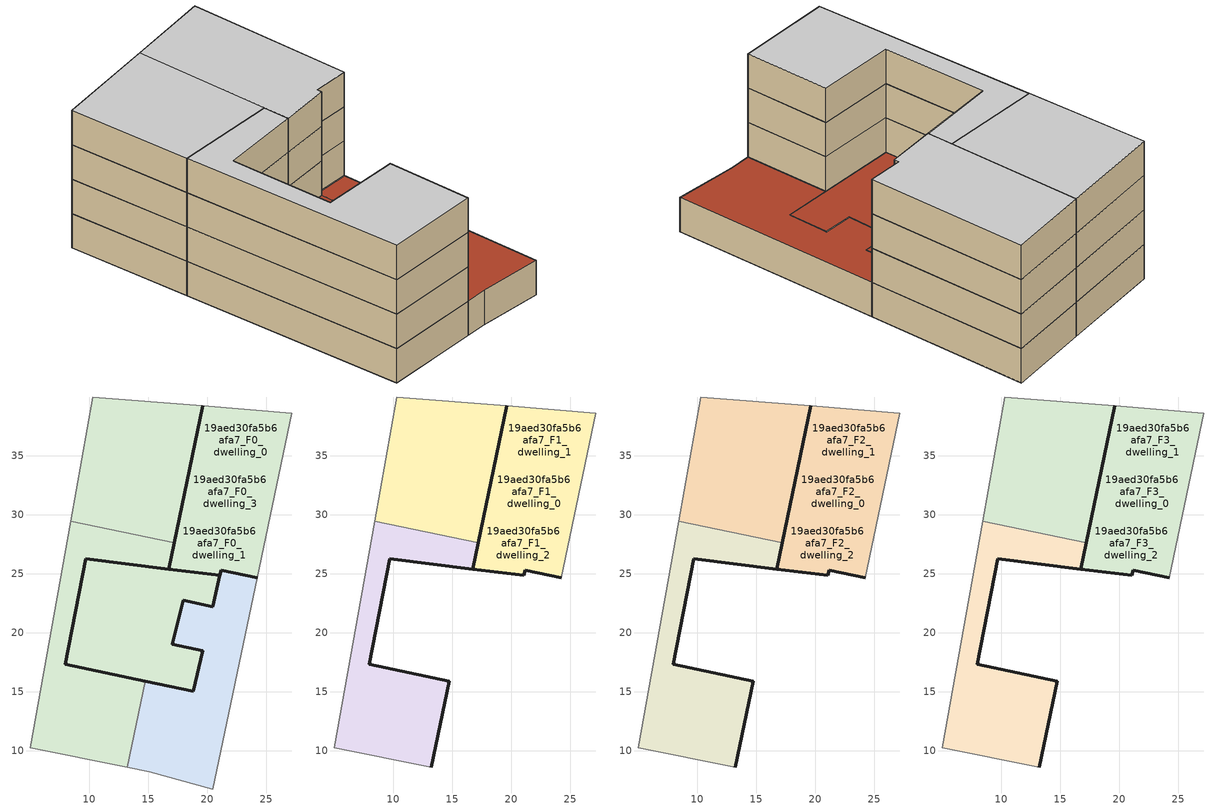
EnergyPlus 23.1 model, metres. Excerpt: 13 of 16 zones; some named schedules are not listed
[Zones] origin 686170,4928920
19aed30fa5b6afa7_F0_dwelling_0
 floor ground (EU_floor_Construction): 17.21,27.63 19.64,39.24 10.29,40 8.42,29.46 z0; 24.23,24.67 27.15,38.63 19.64,39.24 17.21,27.63 16.74,25.41 21.07,24.88 21.17,25.31 z0
 wall outside (EU_wall_Construction): 19.64,39.24 17.21,27.63 z0:3
 wall adiabatic (EU_wall_Construction): 8.42,29.46 10.29,40 19.64,39.24 z0:3
 wall to 19aed30fa5b6afa7_F0_dwelling_1 (EU_wall_Construction): 17.21,27.63 8.42,29.46 z0:3
19aed30fa5b6afa7_F0_dwelling_1
 floor ground (EU_floor_Construction): 24.23,24.67 27.15,38.63 19.64,39.24 17.21,27.63 16.74,25.41 21.07,24.88 21.17,25.31 z0; 13.22,8.6 14.75,15.88 7.97,17.32 9.7,26.27 16.74,25.41 17.21,27.63 8.42,29.46 5,10.24 z0
 wall outside (EU_wall_Construction): 17.21,27.63 16.74,25.41 9.7,26.27 7.97,17.32 14.75,15.88 z0:3
 wall adiabatic (EU_wall_Construction): 13.22,8.6 5,10.24 8.42,29.46 z0:3
 wall to 19aed30fa5b6afa7_F0_dwelling_3 (EU_wall_Construction): 14.75,15.88 13.22,8.6 z0:3
19aed30fa5b6afa7_F0_dwelling_2
 floor ground (EU_floor_Construction): 17.21,27.63 19.64,39.24 10.29,40 8.42,29.46 z0; 24.23,24.67 27.15,38.63 19.64,39.24 17.21,27.63 16.74,25.41 21.07,24.88 21.17,25.31 z0; 13.22,8.6 14.75,15.88 7.97,17.32 9.7,26.27 16.74,25.41 17.21,27.63 8.42,29.46 5,10.24 z0; 18.81,15.02 19.6,18.47 17.05,19.03 17.95,22.75 20.46,22.22 21.07,24.87 21.07,24.88 16.74,25.41 9.7,26.27 7.97,17.32 14.75,15.88 z0; 20.48,6.75 24.23,24.67 21.17,25.31 21.07,24.88 21.07,24.87 20.46,22.22 17.95,22.75 17.05,19.03 19.6,18.47 18.81,15.02 14.75,15.88 13.22,8.6 15.08,8.23 z0
 wall outside (EU_wall_Construction): 24.23,24.67 21.17,25.31 21.07,24.88 16.74,25.41 19.64,39.24 z0:3
 wall adiabatic (EU_wall_Construction): 19.64,39.24 27.15,38.63 24.23,24.67 z0:3
 roof outside (EU_floor_Construction): 24.23,24.67 20.48,6.75 15.08,8.23 13.22,8.6 14.75,15.88 18.81,15.02 19.6,18.47 17.05,19.03 17.95,22.75 20.46,22.22 21.07,24.87 21.07,24.88 21.17,25.31 z3; 21.07,24.88 21.07,24.87 20.46,22.22 17.95,22.75 17.05,19.03 19.6,18.47 18.81,15.02 14.75,15.88 7.97,17.32 9.7,26.27 16.74,25.41 z3
19aed30fa5b6afa7_F0_dwelling_3
 floor ground (EU_floor_Construction): 24.23,24.67 27.15,38.63 19.64,39.24 16.74,25.41 21.07,24.88 21.17,25.31 z0; 20.48,6.75 24.23,24.67 21.17,25.31 21.07,24.88 21.07,24.87 20.46,22.22 17.95,22.75 17.05,19.03 19.6,18.47 18.81,15.02 14.75,15.88 13.22,8.6 15.08,8.23 z0
 wall outside (EU_wall_Construction): 14.75,15.88 18.81,15.02 19.6,18.47 17.05,19.03 17.95,22.75 20.46,22.22 21.07,24.87 21.07,24.88 21.17,25.31 21.18,25.31 24.23,24.67 z0:3
 wall adiabatic (EU_wall_Construction): 24.23,24.67 20.48,6.75 15.08,8.23 13.22,8.6 z0:3
 roof outside (EU_roof_Construction): 24.23,24.67 20.48,6.75 15.08,8.23 13.22,8.6 14.75,15.88 18.81,15.02 19.6,18.47 17.05,19.03 17.95,22.75 20.46,22.22 21.07,24.87 21.07,24.88 21.17,25.31 z3; 27.15,38.63 24.23,24.67 21.17,25.31 21.07,24.88 16.74,25.41 19.64,39.24 z3
19aed30fa5b6afa7_F1_dwelling_0
 floor outside (EU_floor_Construction): 17.21,27.63 19.64,39.24 10.29,40 8.42,29.46 z3; 24.23,24.67 27.15,38.63 19.64,39.24 17.21,27.63 16.74,25.41 21.07,24.88 21.17,25.31 z3
 wall outside (EU_wall_Construction): 19.64,39.24 17.21,27.63 z3:6
 wall adiabatic (EU_wall_Construction): 8.42,29.46 10.29,40 19.64,39.24 z3:6
 wall to 19aed30fa5b6afa7_F1_dwelling_1 (EU_wall_Construction): 17.21,27.63 8.42,29.46 z3:6
19aed30fa5b6afa7_F1_dwelling_1
 floor to 19aed30fa5b6afa7_F0_dwelling_1 (EU_floor_Construction): 13.22,8.6 14.75,15.88 7.97,17.32 9.7,26.27 16.74,25.41 17.21,27.63 8.42,29.46 5,10.24 z3; 24.23,24.67 27.15,38.63 19.64,39.24 17.21,27.63 16.74,25.41 21.07,24.88 21.17,25.31 z3
 wall outside (EU_wall_Construction): 17.21,27.63 16.74,25.41 9.7,26.27 7.97,17.32 14.75,15.88 13.22,8.6 z3:6
 wall adiabatic (EU_wall_Construction): 13.22,8.6 5,10.24 8.42,29.46 z3:6
19aed30fa5b6afa7_F1_dwelling_2
 floor outside (EU_floor_Construction): 13.22,8.6 14.75,15.88 7.97,17.32 9.7,26.27 16.74,25.41 17.21,27.63 8.42,29.46 5,10.24 z3
 floor to 19aed30fa5b6afa7_F0_dwelling_2 (EU_floor_Construction): 17.21,27.63 19.64,39.24 10.29,40 8.42,29.46 z3; 24.23,24.67 27.15,38.63 19.64,39.24 17.21,27.63 16.74,25.41 21.07,24.88 21.17,25.31 z3
 wall outside (EU_wall_Construction): 24.23,24.67 21.17,25.31 21.07,24.88 16.74,25.41 19.64,39.24 z3:6
 wall adiabatic (EU_wall_Construction): 19.64,39.24 27.15,38.63 24.23,24.67 z3:6
19aed30fa5b6afa7_F2_dwelling_0
 floor outside (EU_floor_Construction): 17.21,27.63 19.64,39.24 10.29,40 8.42,29.46 z6; 24.23,24.67 27.15,38.63 19.64,39.24 17.21,27.63 16.74,25.41 21.07,24.88 21.17,25.31 z6
 wall outside (EU_wall_Construction): 19.64,39.24 17.21,27.63 z6:9
 wall adiabatic (EU_wall_Construction): 8.42,29.46 10.29,40 19.64,39.24 z6:9
 wall to 19aed30fa5b6afa7_F2_dwelling_1 (EU_wall_Construction): 17.21,27.63 8.42,29.46 z6:9
19aed30fa5b6afa7_F2_dwelling_1
 floor to 19aed30fa5b6afa7_F1_dwelling_1 (EU_floor_Construction): 13.22,8.6 14.75,15.88 7.97,17.32 9.7,26.27 16.74,25.41 17.21,27.63 8.42,29.46 5,10.24 z6; 24.23,24.67 27.15,38.63 19.64,39.24 17.21,27.63 16.74,25.41 21.07,24.88 21.17,25.31 z6
 wall outside (EU_wall_Construction): 17.21,27.63 16.74,25.41 9.7,26.27 7.97,17.32 14.75,15.88 13.22,8.6 z6:9
 wall adiabatic (EU_wall_Construction): 13.22,8.6 5,10.24 8.42,29.46 z6:9
19aed30fa5b6afa7_F2_dwelling_2
 floor outside (EU_floor_Construction): 13.22,8.6 14.75,15.88 7.97,17.32 9.7,26.27 16.74,25.41 17.21,27.63 8.42,29.46 5,10.24 z6
 floor to 19aed30fa5b6afa7_F1_dwelling_2 (EU_floor_Construction): 17.21,27.63 19.64,39.24 10.29,40 8.42,29.46 z6; 24.23,24.67 27.15,38.63 19.64,39.24 17.21,27.63 16.74,25.41 21.07,24.88 21.17,25.31 z6
 wall outside (EU_wall_Construction): 24.23,24.67 21.17,25.31 21.07,24.88 16.74,25.41 19.64,39.24 z6:9
 wall adiabatic (EU_wall_Construction): 19.64,39.24 27.15,38.63 24.23,24.67 z6:9
19aed30fa5b6afa7_F3_dwelling_0
 floor outside (EU_floor_Construction): 17.21,27.63 19.64,39.24 10.29,40 8.42,29.46 z9; 24.23,24.67 27.15,38.63 19.64,39.24 17.21,27.63 16.74,25.41 21.07,24.88 21.17,25.31 z9
 wall outside (EU_wall_Construction): 19.64,39.24 17.21,27.63 z9:12
 wall adiabatic (EU_wall_Construction): 8.42,29.46 10.29,40 19.64,39.24 z9:12
 wall to 19aed30fa5b6afa7_F3_dwelling_1 (EU_wall_Construction): 17.21,27.63 8.42,29.46 z9:12
 ceiling to 19aed30fa5b6afa7_F4_dwelling_1 (EU_floor_Construction): 24.23,24.67 27.15,38.63 19.64,39.24 17.21,27.63 16.74,25.41 21.07,24.88 21.17,25.31 z12
 ceiling to 19aed30fa5b6afa7_F4_dwelling_2 (EU_floor_Construction): 17.21,27.63 19.64,39.24 10.29,40 8.42,29.46 z12
19aed30fa5b6afa7_F3_dwelling_1
 floor to 19aed30fa5b6afa7_F2_dwelling_1 (EU_floor_Construction): 13.22,8.6 14.75,15.88 7.97,17.32 9.7,26.27 16.74,25.41 17.21,27.63 8.42,29.46 5,10.24 z9; 24.23,24.67 27.15,38.63 19.64,39.24 17.21,27.63 16.74,25.41 21.07,24.88 21.17,25.31 z9
 wall outside (EU_wall_Construction): 17.21,27.63 16.74,25.41 9.7,26.27 7.97,17.32 14.75,15.88 13.22,8.6 z9:12
 wall adiabatic (EU_wall_Construction): 13.22,8.6 5,10.24 8.42,29.46 z9:12
 ceiling to 19aed30fa5b6afa7_F4_dwelling_1 (EU_floor_Construction): 17.21,27.63 16.74,25.41 9.7,26.27 7.97,17.32 14.75,15.88 13.22,8.6 5,10.24 8.42,29.46 z12; 27.15,38.63 24.23,24.67 21.17,25.31 21.07,24.88 16.74,25.41 17.21,27.63 19.64,39.24 z12
19aed30fa5b6afa7_F3_dwelling_2
 floor outside (EU_floor_Construction): 13.22,8.6 14.75,15.88 7.97,17.32 9.7,26.27 16.74,25.41 17.21,27.63 8.42,29.46 5,10.24 z9
 floor to 19aed30fa5b6afa7_F2_dwelling_2 (EU_floor_Construction): 17.21,27.63 19.64,39.24 10.29,40 8.42,29.46 z9; 24.23,24.67 27.15,38.63 19.64,39.24 17.21,27.63 16.74,25.41 21.07,24.88 21.17,25.31 z9
 wall outside (EU_wall_Construction): 24.23,24.67 21.17,25.31 21.07,24.88 16.74,25.41 19.64,39.24 z9:12
 wall adiabatic (EU_wall_Construction): 19.64,39.24 27.15,38.63 24.23,24.67 z9:12
 ceiling to 19aed30fa5b6afa7_F4_dwelling_2 (EU_floor_Construction): 19.64,39.24 17.21,27.63 8.42,29.46 10.29,40 z12; 27.15,38.63 24.23,24.67 21.17,25.31 21.07,24.88 16.74,25.41 17.21,27.63 19.64,39.24 z12
 ceiling to 19aed30fa5b6afa7_F4_dwelling_1 (EU_floor_Construction): 17.21,27.63 16.74,25.41 9.7,26.27 7.97,17.32 14.75,15.88 13.22,8.6 5,10.24 8.42,29.46 z12
[Building]
EU S2 Campaign: North Axis=0; Terrain=City; Solar Distribution=FullExterior
[Site:Location]
Bologna: Latitude=44.5; Longitude=11.25; Time Zone=1; Elevation=37
[SizingPeriod:WeatherFileDays]
AnnualSizingPeriod: Begin Month=1; Begin Day of Month=1; End Month=12; End Day of Month=31; Day of Week for Start Day=Monday; Use Weather File Daylight Saving Period=No; Use Weather File Rain and Snow Indicators=No
[MATERIAL]
EU_InternalMass_Material: Roughness=MediumRough; Thickness=0.1; Conductivity=1; Density=1800; Specific Heat=900; Thermal Absorptance=0.9; Solar Absorptance=0.7; Visible Absorptance=0.7
[MATERIAL:NOMASS] Roughness=MediumRough; Thermal Absorptance=0.9; Solar Absorptance=0.7; Visible Absorptance=0.7
Name | Thermal Resistance
EU_wall_NoMass | 0.905828
EU_roof_NoMass | 0.37593
EU_floor_NoMass | 0.67114
[CONSTRUCTION]
EU_wall_Construction: EU_wall_NoMass
EU_roof_Construction: EU_roof_NoMass
EU_floor_Construction: EU_floor_NoMass
EU_InternalMass_Construction: EU_InternalMass_Material
[ZONE] Type=1; Multiplier=1; Ceiling Height=autocalculate; Floor Area=autocalculate; Part of Total Floor Area=Yes
Name | Volume
19aed30fa5b6afa7_F0_dwelling_0 | 627.135
19aed30fa5b6afa7_F1_dwelling_0; 19aed30fa5b6afa7_F2_dwelling_0; 19aed30fa5b6afa7_F3_dwelling_0 | 627.134
19aed30fa5b6afa7_F0_dwelling_1 | 627.148
19aed30fa5b6afa7_F1_dwelling_1; 19aed30fa5b6afa7_F2_dwelling_1; 19aed30fa5b6afa7_F3_dwelling_1 | 627.149
19aed30fa5b6afa7_F0_dwelling_2 | 1532.5
19aed30fa5b6afa7_F1_dwelling_2; 19aed30fa5b6afa7_F2_dwelling_2; 19aed30fa5b6afa7_F3_dwelling_2 | 936.613
19aed30fa5b6afa7_F0_dwelling_3 | 618.998
[INTERNALMASS] Construction=EU_InternalMass_Construction
Name | Zone or ZoneList | Surface Area
19aed30fa5b6afa7_F0_dwelling_0_EU_InternalMass | 19aed30fa5b6afa7_F0_dwelling_0 | 103.158
19aed30fa5b6afa7_F0_dwelling_1_EU_InternalMass | 19aed30fa5b6afa7_F0_dwelling_1 | 103.16
19aed30fa5b6afa7_F0_dwelling_2_EU_InternalMass | 19aed30fa5b6afa7_F0_dwelling_2 | 105.89
19aed30fa5b6afa7_F0_dwelling_3_EU_InternalMass | 19aed30fa5b6afa7_F0_dwelling_3 | 100.443
19aed30fa5b6afa7_F1_dwelling_0_EU_InternalMass | 19aed30fa5b6afa7_F1_dwelling_0 | 137.555
19aed30fa5b6afa7_F1_dwelling_1_EU_InternalMass | 19aed30fa5b6afa7_F1_dwelling_1 | 137.54
19aed30fa5b6afa7_F1_dwelling_2_EU_InternalMass | 19aed30fa5b6afa7_F1_dwelling_2 | 137.545
19aed30fa5b6afa7_F2_dwelling_0_EU_InternalMass | 19aed30fa5b6afa7_F2_dwelling_0 | 137.555
19aed30fa5b6afa7_F2_dwelling_1_EU_InternalMass | 19aed30fa5b6afa7_F2_dwelling_1 | 137.54
19aed30fa5b6afa7_F2_dwelling_2_EU_InternalMass | 19aed30fa5b6afa7_F2_dwelling_2 | 137.545
19aed30fa5b6afa7_F3_dwelling_0_EU_InternalMass | 19aed30fa5b6afa7_F3_dwelling_0 | 137.555
19aed30fa5b6afa7_F3_dwelling_1_EU_InternalMass | 19aed30fa5b6afa7_F3_dwelling_1 | 137.54
19aed30fa5b6afa7_F3_dwelling_2_EU_InternalMass | 19aed30fa5b6afa7_F3_dwelling_2 | 137.545
[OTHEREQUIPMENT] Fuel Type=Electricity; Design Level Calculation Method=Watts/Area; Power per Zone Floor Area=1; Fraction Latent=0; Fraction Radiant=0; Fraction Lost=0; Carbon Dioxide Generation Rate=0; EndUse Subcategory=EU_Step8_InternalGains
Name | Zone or ZoneList or Space or SpaceList | Schedule
EU_Step8_InternalGain_19aed30fa5b6afa7_F0_dwelling_0_f000 | 19aed30fa5b6afa7_F0_dwelling_0 | EU_Step8_GainSchedule_19aed30fa5b6afa7_F0_dwelling_0_f000
EU_Step8_InternalGain_19aed30fa5b6afa7_F0_dwelling_1_f000 | 19aed30fa5b6afa7_F0_dwelling_1 | EU_Step8_GainSchedule_19aed30fa5b6afa7_F0_dwelling_1_f000
EU_Step8_InternalGain_19aed30fa5b6afa7_F0_dwelling_2_f000 | 19aed30fa5b6afa7_F0_dwelling_2 | EU_Step8_GainSchedule_19aed30fa5b6afa7_F0_dwelling_2_f000
EU_Step8_InternalGain_19aed30fa5b6afa7_F0_dwelling_3_f000 | 19aed30fa5b6afa7_F0_dwelling_3 | EU_Step8_GainSchedule_19aed30fa5b6afa7_F0_dwelling_3_f000
EU_Step8_InternalGain_19aed30fa5b6afa7_F1_dwelling_0_f000 | 19aed30fa5b6afa7_F1_dwelling_0 | EU_Step8_GainSchedule_19aed30fa5b6afa7_F1_dwelling_0_f000
EU_Step8_InternalGain_19aed30fa5b6afa7_F1_dwelling_1_f000 | 19aed30fa5b6afa7_F1_dwelling_1 | EU_Step8_GainSchedule_19aed30fa5b6afa7_F1_dwelling_1_f000
EU_Step8_InternalGain_19aed30fa5b6afa7_F1_dwelling_2_f000 | 19aed30fa5b6afa7_F1_dwelling_2 | EU_Step8_GainSchedule_19aed30fa5b6afa7_F1_dwelling_2_f000
EU_Step8_InternalGain_19aed30fa5b6afa7_F2_dwelling_0_f000 | 19aed30fa5b6afa7_F2_dwelling_0 | EU_Step8_GainSchedule_19aed30fa5b6afa7_F2_dwelling_0_f000
EU_Step8_InternalGain_19aed30fa5b6afa7_F2_dwelling_1_f000 | 19aed30fa5b6afa7_F2_dwelling_1 | EU_Step8_GainSchedule_19aed30fa5b6afa7_F2_dwelling_1_f000
EU_Step8_InternalGain_19aed30fa5b6afa7_F2_dwelling_2_f000 | 19aed30fa5b6afa7_F2_dwelling_2 | EU_Step8_GainSchedule_19aed30fa5b6afa7_F2_dwelling_2_f000
EU_Step8_InternalGain_19aed30fa5b6afa7_F3_dwelling_0_f000 | 19aed30fa5b6afa7_F3_dwelling_0 | EU_Step8_GainSchedule_19aed30fa5b6afa7_F3_dwelling_0_f000
EU_Step8_InternalGain_19aed30fa5b6afa7_F3_dwelling_1_f000 | 19aed30fa5b6afa7_F3_dwelling_1 | EU_Step8_GainSchedule_19aed30fa5b6afa7_F3_dwelling_1_f000
EU_Step8_InternalGain_19aed30fa5b6afa7_F3_dwelling_2_f000 | 19aed30fa5b6afa7_F3_dwelling_2 | EU_Step8_GainSchedule_19aed30fa5b6afa7_F3_dwelling_2_f000
[ZONEVENTILATION:DESIGNFLOWRATE] Schedule=EU_AlwaysOn; Design Flow Rate Calculation Method=AirChanges/Hour; Air Changes per Hour=0.73129; Ventilation Type=Natural; Fan Pressure Rise=0; Fan Total Efficiency=1; Constant Term Coefficient=1; Temperature Term Coefficient=0; Velocity Term Coefficient=0; Velocity Squared Term Coefficient=0; Minimum Indoor Temperature=-100; Maximum Indoor Temperature=100; Delta Temperature=-100; Minimum Outdoor Temperature=-100; Maximum Outdoor Temperature=100; Maximum Wind Speed=40
Name | Zone or ZoneList or Space or SpaceList
EU_ConstantAir_19aed30fa5b6afa7_F0_dwelling_0 | 19aed30fa5b6afa7_F0_dwelling_0
EU_ConstantAir_19aed30fa5b6afa7_F0_dwelling_1 | 19aed30fa5b6afa7_F0_dwelling_1
EU_ConstantAir_19aed30fa5b6afa7_F0_dwelling_2 | 19aed30fa5b6afa7_F0_dwelling_2
EU_ConstantAir_19aed30fa5b6afa7_F0_dwelling_3 | 19aed30fa5b6afa7_F0_dwelling_3
EU_ConstantAir_19aed30fa5b6afa7_F1_dwelling_0 | 19aed30fa5b6afa7_F1_dwelling_0
EU_ConstantAir_19aed30fa5b6afa7_F1_dwelling_1 | 19aed30fa5b6afa7_F1_dwelling_1
EU_ConstantAir_19aed30fa5b6afa7_F1_dwelling_2 | 19aed30fa5b6afa7_F1_dwelling_2
EU_ConstantAir_19aed30fa5b6afa7_F2_dwelling_0 | 19aed30fa5b6afa7_F2_dwelling_0
EU_ConstantAir_19aed30fa5b6afa7_F2_dwelling_1 | 19aed30fa5b6afa7_F2_dwelling_1
EU_ConstantAir_19aed30fa5b6afa7_F2_dwelling_2 | 19aed30fa5b6afa7_F2_dwelling_2
EU_ConstantAir_19aed30fa5b6afa7_F3_dwelling_0 | 19aed30fa5b6afa7_F3_dwelling_0
EU_ConstantAir_19aed30fa5b6afa7_F3_dwelling_1 | 19aed30fa5b6afa7_F3_dwelling_1
EU_ConstantAir_19aed30fa5b6afa7_F3_dwelling_2 | 19aed30fa5b6afa7_F3_dwelling_2
[HVACTEMPLATE:THERMOSTAT] Constant Heating Setpoint=20; Constant Cooling Setpoint=50
EU_HeatOnly_19aed30fa5b6afa7_F0_dwelling_0; EU_HeatOnly_19aed30fa5b6afa7_F0_dwelling_1; EU_HeatOnly_19aed30fa5b6afa7_F0_dwelling_2; EU_HeatOnly_19aed30fa5b6afa7_F0_dwelling_3; EU_HeatOnly_19aed30fa5b6afa7_F1_dwelling_0; EU_HeatOnly_19aed30fa5b6afa7_F1_dwelling_1; EU_HeatOnly_19aed30fa5b6afa7_F1_dwelling_2; EU_HeatOnly_19aed30fa5b6afa7_F2_dwelling_0; EU_HeatOnly_19aed30fa5b6afa7_F2_dwelling_1; EU_HeatOnly_19aed30fa5b6afa7_F2_dwelling_2; EU_HeatOnly_19aed30fa5b6afa7_F3_dwelling_0; EU_HeatOnly_19aed30fa5b6afa7_F3_dwelling_1; EU_HeatOnly_19aed30fa5b6afa7_F3_dwelling_2; EU_HeatOnly_19aed30fa5b6afa7_F4_dwelling_0; EU_HeatOnly_19aed30fa5b6afa7_F4_dwelling_1; EU_HeatOnly_19aed30fa5b6afa7_F4_dwelling_2
[HVACTEMPLATE:ZONE:IDEALLOADSAIRSYSTEM] System Availability Schedule=EU_AlwaysOn; Maximum Heating Supply Air Temperature=50; Minimum Cooling Supply Air Temperature=13; Maximum Heating Supply Air Humidity Ratio=0.0156; Minimum Cooling Supply Air Humidity Ratio=0.0077; Heating Limit=NoLimit; Cooling Limit=NoLimit; Heating Availability Schedule=EU_AlwaysOn; Cooling Availability Schedule=EU_CoolingOff; Dehumidification Control Type=ConstantSensibleHeatRatio; Cooling Sensible Heat Ratio=0.7; Dehumidification Setpoint=60; Humidification Control Type=None; Humidification Setpoint=30; Outdoor Air Method=None; Outdoor Air Flow Rate per Person=0.00944; Outdoor Air Flow Rate per Zone Floor Area=0; Outdoor Air Flow Rate per Zone=0; Demand Controlled Ventilation Type=None; Outdoor Air Economizer Type=NoEconomizer; Heat Recovery Type=None; Sensible Heat Recovery Effectiveness=0.7; Latent Heat Recovery Effectiveness=0.65
Name | Template Thermostat
19aed30fa5b6afa7_F0_dwelling_0 | EU_HeatOnly_19aed30fa5b6afa7_F0_dwelling_0
19aed30fa5b6afa7_F0_dwelling_1 | EU_HeatOnly_19aed30fa5b6afa7_F0_dwelling_1
19aed30fa5b6afa7_F0_dwelling_2 | EU_HeatOnly_19aed30fa5b6afa7_F0_dwelling_2
19aed30fa5b6afa7_F0_dwelling_3 | EU_HeatOnly_19aed30fa5b6afa7_F0_dwelling_3
19aed30fa5b6afa7_F1_dwelling_0 | EU_HeatOnly_19aed30fa5b6afa7_F1_dwelling_0
19aed30fa5b6afa7_F1_dwelling_1 | EU_HeatOnly_19aed30fa5b6afa7_F1_dwelling_1
19aed30fa5b6afa7_F1_dwelling_2 | EU_HeatOnly_19aed30fa5b6afa7_F1_dwelling_2
19aed30fa5b6afa7_F2_dwelling_0 | EU_HeatOnly_19aed30fa5b6afa7_F2_dwelling_0
19aed30fa5b6afa7_F2_dwelling_1 | EU_HeatOnly_19aed30fa5b6afa7_F2_dwelling_1
19aed30fa5b6afa7_F2_dwelling_2 | EU_HeatOnly_19aed30fa5b6afa7_F2_dwelling_2
19aed30fa5b6afa7_F3_dwelling_0 | EU_HeatOnly_19aed30fa5b6afa7_F3_dwelling_0
19aed30fa5b6afa7_F3_dwelling_1 | EU_HeatOnly_19aed30fa5b6afa7_F3_dwelling_1
19aed30fa5b6afa7_F3_dwelling_2 | EU_HeatOnly_19aed30fa5b6afa7_F3_dwelling_2
[SIZING:ZONE] Zone Cooling Design Supply Air Temperature Input Method=SupplyAirTemperature; Zone Cooling Design Supply Air Temperature=13; Zone Heating Design Supply Air Temperature Input Method=SupplyAirTemperature; Zone Heating Design Supply Air Temperature=50; Zone Cooling Design Supply Air Humidity Ratio=0.008; Zone Heating Design Supply Air Humidity Ratio=0.008; Cooling Design Air Flow Method=DesignDay; Cooling Design Air Flow Rate=0; Cooling Minimum Air Flow per Zone Floor Area=0.000762; Cooling Minimum Air Flow=0; Cooling Minimum Air Flow Fraction=0.2; Heating Design Air Flow Method=DesignDay; Heating Design Air Flow Rate=0; Heating Maximum Air Flow per Zone Floor Area=0.002032; Heating Maximum Air Flow=0.141576; Heating Maximum Air Flow Fraction=0.3; Account for Dedicated Outdoor Air System=No; Dedicated Outdoor Air System Control Strategy=NeutralSupplyAir; Dedicated Outdoor Air Low Setpoint Temperature for Design=autosize; Dedicated Outdoor Air High Setpoint Temperature for Design=autosize; Zone Load Sizing Method=Sensible Load Only No Latent Load; Zone Latent Cooling Design Supply Air Humidity Ratio Input Method=HumidityRatioDifference; Zone Cooling Design Supply Air Humidity Ratio Difference=0.005; Zone Latent Heating Design Supply Air Humidity Ratio Input Method=HumidityRatioDifference; Zone Humidification Design Supply Air Humidity Ratio Difference=0.005
19aed30fa5b6afa7_F0_dwelling_0; 19aed30fa5b6afa7_F0_dwelling_1; 19aed30fa5b6afa7_F0_dwelling_2; 19aed30fa5b6afa7_F0_dwelling_3; 19aed30fa5b6afa7_F1_dwelling_0; 19aed30fa5b6afa7_F1_dwelling_1; 19aed30fa5b6afa7_F1_dwelling_2; 19aed30fa5b6afa7_F2_dwelling_0
